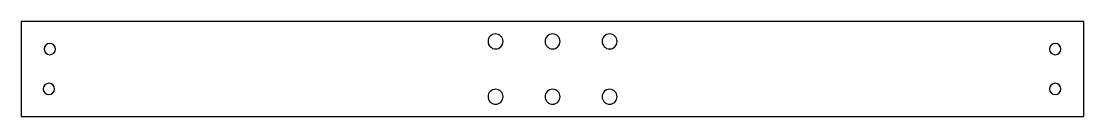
# Model space of a CAD drawing. Extents: x 1 to 12.2, y 1 to 2.
import ezdxf

# ---------------------------------------------------------------- set-up
doc = ezdxf.new("R2010")
doc.units = 0
doc.layers.add('1', color=7, linetype='CONTINUOUS')

msp = doc.modelspace()

# ---------------------------------------------------------------- linework, layer by layer
at = {"layer": '1', "color": 1, "linetype": 'CONTINUOUS'}
for p, q in [((12.181, 2), (1, 2)), ((1, 2), (1, 1)), ((12.181, 1), (12.181, 2)), ((1, 1), (12.181, 1))]:
    msp.add_line(p, q, dxfattribs=at)
for centre, radius, start, end in [((5.991, 1.79), 0.0787, 360, 180), ((5.991, 1.79), 0.0787, 180, 360), ((6.591, 1.79), 0.0787, 360, 180), ((6.591, 1.79), 0.0787, 180, 360), ((7.191, 1.79), 0.0787, 360, 180), ((7.191, 1.79), 0.0787, 180, 360), ((1.3, 1.71), 0.06, 360, 180), ((1.3, 1.71), 0.06, 180, 360), ((11.881, 1.71), 0.06, 360, 180), ((11.881, 1.71), 0.06, 180, 360), ((1.291, 1.29), 0.06, 360, 180), ((11.881, 1.29), 0.06, 360, 180), ((1.291, 1.29), 0.06, 180, 360), ((5.991, 1.208), 0.0787, 360, 180), ((6.591, 1.208), 0.0787, 360, 180), ((7.191, 1.208), 0.0787, 360, 180), ((11.881, 1.29), 0.06, 180, 360), ((5.991, 1.208), 0.0787, 180, 360), ((6.591, 1.208), 0.0787, 180, 360), ((7.191, 1.208), 0.0787, 180, 360)]:
    msp.add_arc(centre, radius, start, end, dxfattribs=at)

doc.saveas('drawing.dxf')
